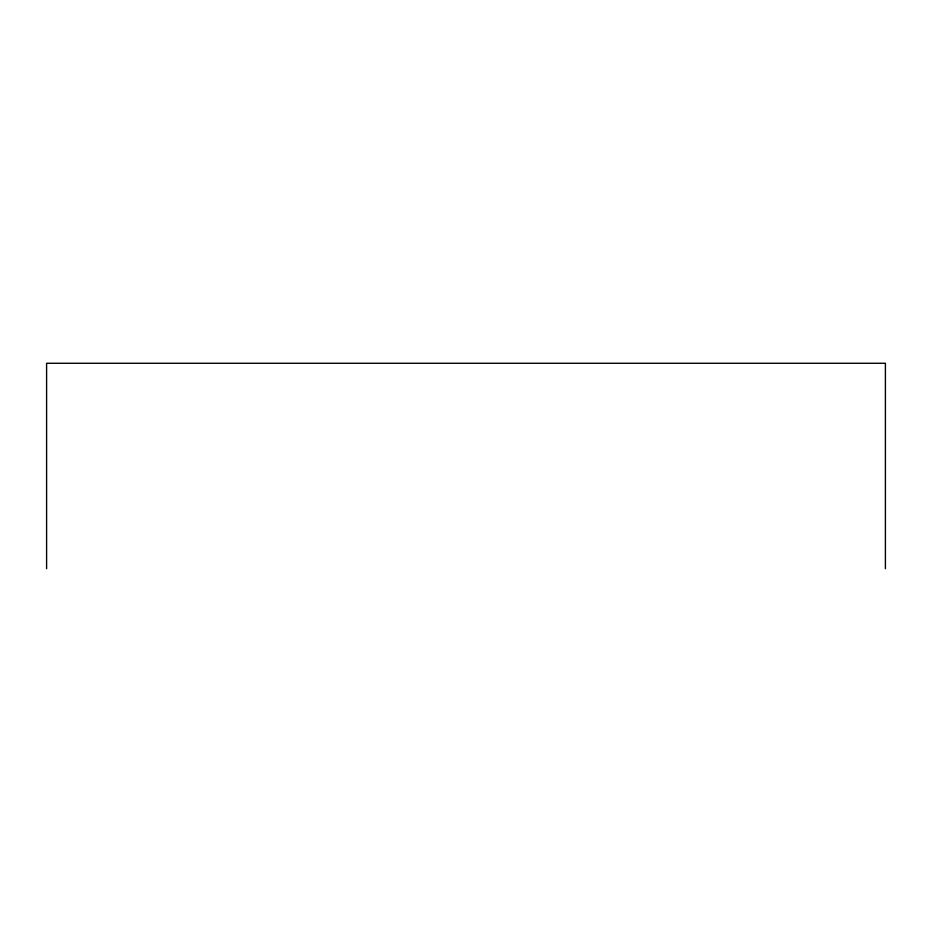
<?xml version="1.0" encoding="UTF-8"?>
<svg xmlns="http://www.w3.org/2000/svg" width="932" height="932" viewBox="0 0 932 932"><rect width="100%" height="100%" fill="white"/><g stroke="black" fill="none" stroke-linecap="round" stroke-linejoin="round"><path stroke-width="1.4" d="M885.4 568.73L885.4 363.27L46.6 363.27L46.6 568.73"/></g></svg>
